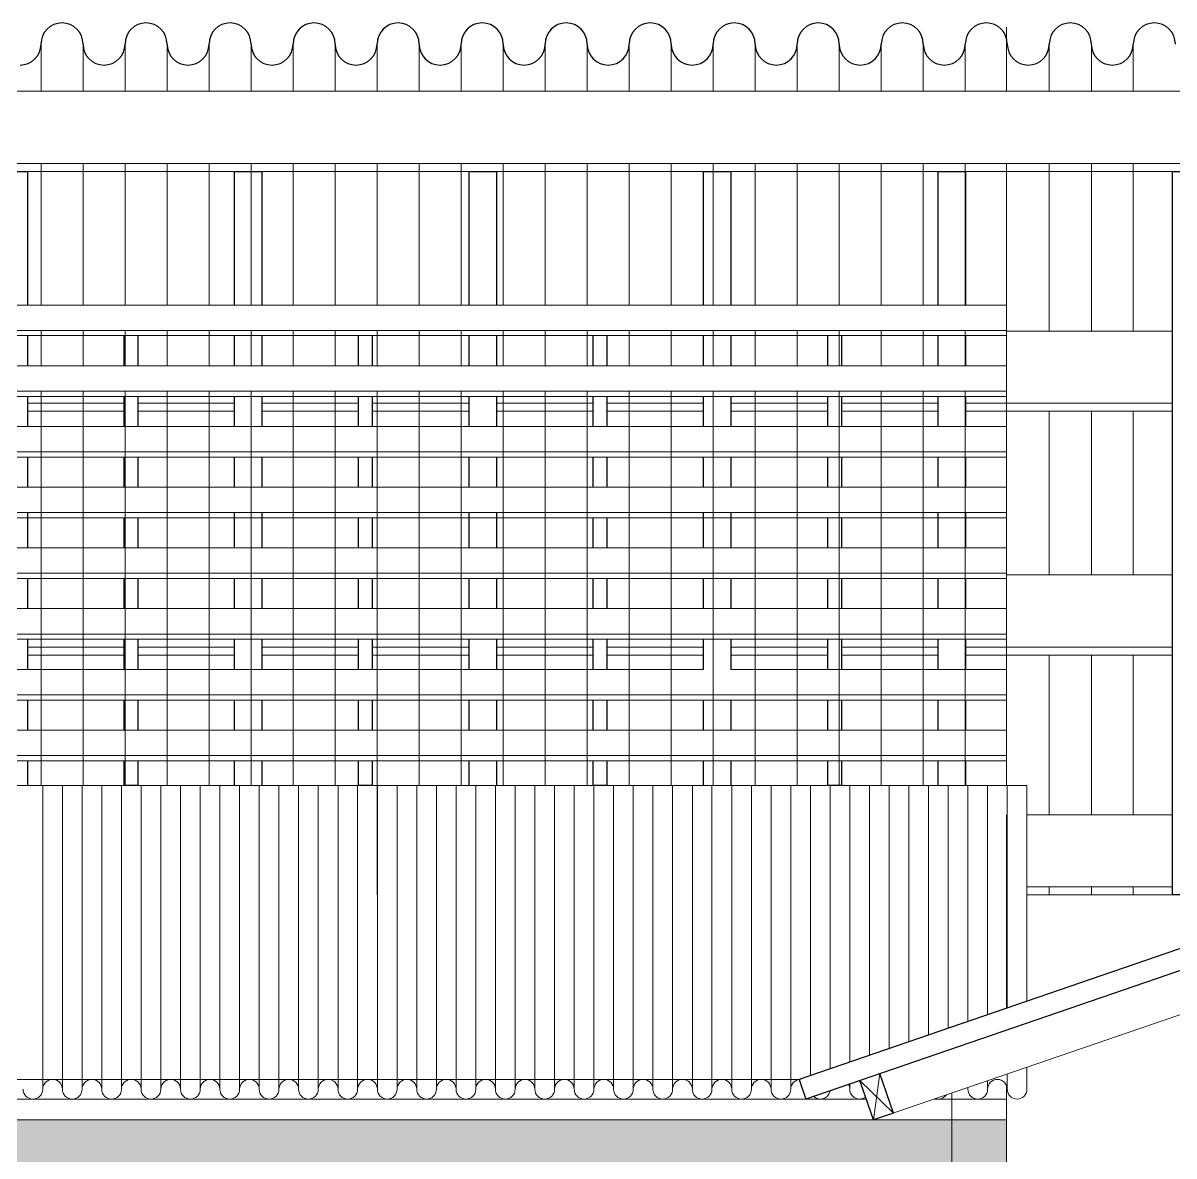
# Model space of a CAD drawing. Header units: millimetres. Extents: x 0 to 77.1, y -22.3 to 58.9.
# Drawn here: x 10.332 to 12.435, y -18.063 to -15.992 of the extents above; entities that cross this region are included whole.
import ezdxf

# ---------------------------------------------------------------- set-up
doc = ezdxf.new("R2010")
doc.units = ezdxf.units.MM
doc.layers.add('0 1 Sombreado', color=7, linetype='Continuous', lineweight=5, true_color=0xd6d6d6)
for name, color, linetype, lineweight in [('0.1normal', 7, 'Continuous', 15), ('01gorda', 7, 'Continuous', 30), ('01gris', 252, 'Continuous', 9)]:
    doc.layers.add(name, color=color, linetype=linetype, lineweight=lineweight)

msp = doc.modelspace()

# ---------------------------------------------------------------- hatches: boundary and pattern name
at = {"layer": '0 1 Sombreado', "true_color": 0xebebeb, "transparency": 33554605}
h = msp.add_hatch(color=7, dxfattribs=at)
h.dxf.hatch_style = 1
h.paths.add_polyline_path([(10.3146, -17.9971), (12.1289, -17.9971), (12.1289, -19.9814), (10.3146, -19.9814)])

# ---------------------------------------------------------------- linework, layer by layer
at = {"layer": '0.1normal'}
for p, q in [((12.1289, -16.1166), (12.1289, -15.9995)), ((12.7356, -16.1166), (5.0289, -16.1166)), ((12.6956, -16.2486), (5.0289, -16.2486)), ((12.1289, -17.3856), (12.1289, -16.2486)), ((12.7435, -16.2631), (5.0289, -16.2631)), ((12.1289, -16.5074), (5.8289, -16.5074)), ((12.1289, -16.5538), (5.8289, -16.5538)), ((12.1289, -16.5634), (5.8289, -16.5634)), ((12.4324, -16.555), (12.1289, -16.555)), ((12.1289, -16.6184), (5.8289, -16.6184)), ((12.1289, -16.6648), (5.8289, -16.6648)), ((12.1289, -16.6744), (5.8289, -16.6744)), ((10.5164, -16.687), (10.3396, -16.687)), ((10.7182, -16.687), (10.5414, -16.687)), ((10.9449, -16.687), (10.7682, -16.687)), ((11.1467, -16.687), (10.9699, -16.687)), ((11.3735, -16.687), (11.1967, -16.687)), ((11.5753, -16.687), (11.3985, -16.687)), ((11.8021, -16.687), (11.6253, -16.687)), ((12.0039, -16.687), (11.8271, -16.687)), ((12.4324, -16.687), (12.0539, -16.687)), ((10.5164, -16.7015), (10.3396, -16.7015)), ((10.7182, -16.7015), (10.5414, -16.7015)), ((10.9449, -16.7015), (10.7682, -16.7015)), ((11.1467, -16.7015), (10.9699, -16.7015)), ((11.3735, -16.7015), (11.1967, -16.7015)), ((11.5753, -16.7015), (11.3985, -16.7015)), ((11.8021, -16.7015), (11.6253, -16.7015)), ((12.0039, -16.7015), (11.8271, -16.7015)), ((12.4324, -16.7015), (12.0539, -16.7015)), ((12.1289, -16.7294), (5.8289, -16.7294)), ((12.1289, -16.7758), (5.8289, -16.7758)), ((12.1289, -16.7855), (5.8289, -16.7855)), ((12.1289, -16.8404), (5.8289, -16.8404)), ((12.1289, -16.8868), (5.8289, -16.8868)), ((12.1289, -16.8965), (5.8289, -16.8965)), ((12.1289, -16.9514), (5.8289, -16.9514)), ((12.1289, -16.9978), (5.8289, -16.9978)), ((12.1289, -17.0075), (5.8289, -17.0075)), ((12.4324, -17.0007), (12.1289, -17.0007)), ((12.1289, -17.0624), (5.8289, -17.0624)), ((12.1289, -17.1088), (5.8289, -17.1088)), ((12.1289, -17.1185), (5.8289, -17.1185)), ((10.5164, -17.1327), (10.3396, -17.1327)), ((10.7182, -17.1327), (10.5414, -17.1327)), ((10.9449, -17.1327), (10.7682, -17.1327)), ((11.1467, -17.1327), (10.9699, -17.1327)), ((11.3735, -17.1327), (11.1967, -17.1327)), ((11.5753, -17.1327), (11.3985, -17.1327)), ((11.8021, -17.1327), (11.6253, -17.1327)), ((12.0039, -17.1327), (11.8271, -17.1327)), ((12.4324, -17.1327), (12.0539, -17.1327)), ((10.5164, -17.1472), (10.3396, -17.1472)), ((10.7182, -17.1472), (10.5414, -17.1472)), ((10.9449, -17.1472), (10.7682, -17.1472)), ((11.1467, -17.1472), (10.9699, -17.1472)), ((11.3735, -17.1472), (11.1967, -17.1472)), ((11.5753, -17.1472), (11.3985, -17.1472)), ((11.8021, -17.1472), (11.6253, -17.1472)), ((12.0039, -17.1472), (11.8271, -17.1472)), ((12.4324, -17.1472), (12.0539, -17.1472)), ((11.5753, -17.1734), (5.8289, -17.1734)), ((12.1289, -17.1734), (11.6253, -17.1734)), ((12.1289, -17.2198), (5.8289, -17.2198)), ((12.1289, -17.2295), (5.8289, -17.2295)), ((12.1289, -17.2845), (5.8289, -17.2845)), ((12.1289, -17.3308), (5.8289, -17.3308)), ((12.1289, -17.3405), (5.8289, -17.3405)), ((12.1663, -17.3856), (5.7992, -17.3856)), ((10.3677, -17.3856), (10.3677, -17.9409)), ((10.4036, -17.3856), (10.4036, -17.9409)), ((10.4396, -17.3856), (10.4396, -17.9409)), ((10.4756, -17.3856), (10.4756, -17.9409)), ((10.4756, -17.3856), (10.4756, -17.9409)), ((10.5116, -17.3856), (10.5116, -17.9409)), ((10.5475, -17.3856), (10.5475, -17.9409)), ((10.5835, -17.3856), (10.5835, -17.9409)), ((10.6195, -17.3856), (10.6195, -17.9409)), ((10.6195, -17.3856), (10.6195, -17.9409)), ((10.6554, -17.3856), (10.6554, -17.9409)), ((10.6914, -17.3856), (10.6914, -17.9409)), ((10.7274, -17.3856), (10.7274, -17.9409)), ((10.7634, -17.3856), (10.7634, -17.9409)), ((10.7634, -17.3856), (10.7634, -17.9409)), ((10.7993, -17.3856), (10.7993, -17.9409)), ((10.8353, -17.3856), (10.8353, -17.9409)), ((10.8713, -17.3856), (10.8713, -17.9409)), ((10.9073, -17.3856), (10.9073, -17.9409)), ((10.9073, -17.3856), (10.9073, -17.9409)), ((10.9432, -17.3856), (10.9432, -17.9409)), ((10.9792, -17.3856), (10.9792, -17.9409)), ((11.0152, -17.3856), (11.0152, -17.9409)), ((11.0511, -17.3856), (11.0511, -17.9409)), ((11.0511, -17.3856), (11.0511, -17.9409)), ((11.0871, -17.3856), (11.0871, -17.9409)), ((11.1231, -17.3856), (11.1231, -17.9409)), ((11.1591, -17.3856), (11.1591, -17.9409)), ((11.195, -17.3856), (11.195, -17.9409)), ((11.195, -17.3856), (11.195, -17.9409)), ((11.231, -17.3856), (11.231, -17.9409)), ((11.267, -17.3856), (11.267, -17.9409)), ((11.3029, -17.3856), (11.3029, -17.9409)), ((11.3389, -17.3856), (11.3389, -17.9409)), ((11.3389, -17.3856), (11.3389, -17.9409)), ((11.3749, -17.3856), (11.3749, -17.9409)), ((11.4109, -17.3856), (11.4109, -17.9409)), ((11.4468, -17.3856), (11.4468, -17.9409)), ((11.4828, -17.3856), (11.4828, -17.9409)), ((11.4828, -17.3856), (11.4828, -17.9409)), ((11.5188, -17.3856), (11.5188, -17.9409)), ((11.5548, -17.3856), (11.5548, -17.9409)), ((11.5907, -17.3856), (11.5907, -17.9409)), ((11.6267, -17.3856), (11.6267, -17.9409)), ((11.6267, -17.3856), (11.6267, -17.9409)), ((11.6627, -17.3856), (11.6627, -17.9409)), ((11.6986, -17.3856), (11.6986, -17.9409)), ((11.7346, -17.3856), (11.7346, -17.9409)), ((11.7706, -17.3856), (11.7706, -17.9158)), ((11.7706, -17.3856), (11.7706, -17.9158)), ((11.7706, -17.3856), (11.7706, -17.9158)), ((11.8066, -17.3856), (11.8066, -17.9034)), ((11.8425, -17.3856), (11.8425, -17.8911)), ((11.8425, -17.3856), (11.8425, -17.8911)), ((11.8425, -17.3856), (11.8425, -17.8911)), ((11.8785, -17.3856), (11.8785, -17.8787)), ((11.8785, -17.3856), (11.8785, -17.8787)), ((11.9145, -17.3856), (11.9145, -17.8663)), ((11.9145, -17.3856), (11.9145, -17.8663)), ((11.9505, -17.3856), (11.9505, -17.854)), ((11.9864, -17.3856), (11.9864, -17.8416)), ((11.9864, -17.3856), (11.9864, -17.8416)), ((11.9864, -17.3856), (11.9864, -17.8416)), ((12.0224, -17.3856), (12.0224, -17.8292)), ((12.0584, -17.3856), (12.0584, -17.8169)), ((12.0943, -17.3856), (12.0943, -17.8045)), ((12.1303, -17.3856), (12.1303, -17.7921)), ((12.1663, -17.3856), (12.1663, -17.7797)), ((12.1289, -17.7926), (12.1289, -17.4391)), ((12.4324, -17.4391), (12.1663, -17.4391)), ((13.2211, -17.5379), (11.8856, -17.9971)), ((12.4324, -17.5711), (12.1663, -17.5711)), ((12.7311, -17.5855), (12.1663, -17.5855)), ((11.8977, -17.9123), (11.8856, -17.9971)), ((12.1303, -17.9129), (12.1303, -17.9409)), ((12.1663, -17.9006), (12.1663, -17.9409)), ((11.75, -17.9229), (5.7992, -17.9229)), ((11.8425, -17.9313), (11.8425, -17.9409)), ((11.8425, -17.9313), (11.8425, -17.9409)), ((11.8425, -17.9313), (11.8425, -17.9409)), ((11.9224, -17.9844), (11.8608, -17.925)), ((12.0584, -17.9377), (12.0584, -17.9409)), ((12.0943, -17.9253), (12.0943, -17.9409)), ((12.1289, -20.1088), (12.1289, -17.9338)), ((11.8725, -17.9589), (5.8171, -17.9589)), ((12.1289, -17.9589), (11.9968, -17.9589)), ((12.0289, -20.0987), (12.0289, -17.9478)), ((12.1289, -17.9971), (5.7272, -17.9971))]:
    msp.add_line(p, q, dxfattribs=at)
for centre, start, end in [((10.3856, -17.9409), 90, 180), ((10.3856, -17.9409), 0, 90), ((10.4576, -17.9409), 90, 180), ((10.4576, -17.9409), 0, 90), ((10.5295, -17.9409), 90, 180), ((10.5295, -17.9409), 0, 90), ((10.6015, -17.9409), 90, 180), ((10.6015, -17.9409), 0, 90), ((10.6734, -17.9409), 90, 180), ((10.6734, -17.9409), 0, 90), ((10.7454, -17.9409), 90, 180), ((10.7454, -17.9409), 0, 90), ((10.8173, -17.9409), 90, 180), ((10.8173, -17.9409), 0, 90), ((10.8893, -17.9409), 90, 180), ((10.8893, -17.9409), 0, 90), ((10.9612, -17.9409), 90, 180), ((10.9612, -17.9409), 0, 90), ((11.0332, -17.9409), 90, 180), ((11.0332, -17.9409), 0, 90), ((11.1051, -17.9409), 90, 180), ((11.1051, -17.9409), 0, 90), ((11.177, -17.9409), 90, 180), ((11.177, -17.9409), 0, 90), ((11.249, -17.9409), 90, 180), ((11.249, -17.9409), 0, 90), ((11.3209, -17.9409), 90, 180), ((11.3209, -17.9409), 0, 90), ((11.3929, -17.9409), 90, 180), ((11.3929, -17.9409), 0, 90), ((11.4648, -17.9409), 90, 180), ((11.4648, -17.9409), 0, 90), ((11.5368, -17.9409), 90, 180), ((11.5368, -17.9409), 0, 90), ((11.6087, -17.9409), 90, 180), ((11.6087, -17.9409), 0, 90), ((11.6807, -17.9409), 90, 180), ((11.6807, -17.9409), 0, 90), ((11.7526, -17.9409), 90, 180), ((11.8245, -17.9409), 0, 29.269), ((11.8245, -17.9409), 0, 29.269), ((12.0404, -17.9409), 0, 9.942), ((12.1123, -17.9409), 90, 180), ((12.1123, -17.9409), 0, 90), ((10.3497, -17.9409), 180, 270), ((10.3497, -17.9409), 180, 270), ((10.3497, -17.9409), 270, 0), ((10.4216, -17.9409), 180, 270), ((10.4216, -17.9409), 270, 0), ((10.4936, -17.9409), 180, 270), ((10.4936, -17.9409), 180, 270), ((10.4936, -17.9409), 270, 0), ((10.5655, -17.9409), 180, 270), ((10.5655, -17.9409), 270, 0), ((10.6375, -17.9409), 180, 270), ((10.6375, -17.9409), 180, 270), ((10.6375, -17.9409), 270, 0), ((10.7094, -17.9409), 180, 270), ((10.7094, -17.9409), 270, 0), ((10.7813, -17.9409), 180, 270), ((10.7813, -17.9409), 180, 270), ((10.7813, -17.9409), 270, 0), ((10.8533, -17.9409), 180, 270), ((10.8533, -17.9409), 270, 0), ((10.9252, -17.9409), 180, 270), ((10.9252, -17.9409), 180, 270), ((10.9252, -17.9409), 270, 0), ((10.9972, -17.9409), 180, 270), ((10.9972, -17.9409), 270, 0), ((11.0691, -17.9409), 180, 270), ((11.0691, -17.9409), 180, 270), ((11.0691, -17.9409), 270, 0), ((11.1411, -17.9409), 180, 270), ((11.1411, -17.9409), 270, 0), ((11.213, -17.9409), 180, 270), ((11.213, -17.9409), 180, 270), ((11.213, -17.9409), 270, 0), ((11.285, -17.9409), 180, 270), ((11.285, -17.9409), 270, 0), ((11.3569, -17.9409), 180, 270), ((11.3569, -17.9409), 180, 270), ((11.3569, -17.9409), 270, 0), ((11.4289, -17.9409), 180, 270), ((11.4289, -17.9409), 270, 0), ((11.5008, -17.9409), 180, 270), ((11.5008, -17.9409), 180, 270), ((11.5008, -17.9409), 270, 0), ((11.5727, -17.9409), 180, 270), ((11.5727, -17.9409), 270, 0), ((11.6447, -17.9409), 180, 270), ((11.6447, -17.9409), 180, 270), ((11.6447, -17.9409), 270, 0), ((11.7166, -17.9409), 180, 270), ((11.7166, -17.9409), 270, 0), ((11.7886, -17.9409), 227.1121, 270), ((11.7886, -17.9409), 227.1121, 270), ((11.7886, -17.9409), 227.1121, 270), ((11.7886, -17.9409), 270, 350.837), ((11.8605, -17.9409), 180, 270), ((11.8605, -17.9409), 180, 270), ((11.8605, -17.9409), 180, 270), ((11.8605, -17.9409), 270, 306.5546), ((11.8605, -17.9409), 270, 306.5546), ((12.0044, -17.9409), 252.8068, 270), ((12.0044, -17.9409), 252.8068, 270), ((12.0044, -17.9409), 252.8068, 270), ((12.0044, -17.9409), 270, 325.1423), ((12.0764, -17.9409), 180, 270), ((12.0764, -17.9409), 270, 0), ((12.1483, -17.9409), 180, 270), ((12.1483, -17.9409), 270, 0)]:
    msp.add_arc(centre, 0.018, start, end, dxfattribs=at)
at = {"layer": '01gorda'}
for p, q in [((13.3125, -17.3856), (11.75, -17.9229)), ((13.3249, -17.4216), (11.7624, -17.9589)), ((11.9224, -17.9844), (11.8977, -17.9123)), ((11.75, -17.9229), (11.7624, -17.9589)), ((11.8856, -17.9971), (11.8608, -17.925)), ((11.9224, -17.9844), (11.8856, -17.9971))]:
    msp.add_line(p, q, dxfattribs=at)
for points in [[(10.2896, -16.5074), (10.2896, -16.2631), (10.3396, -16.2631), (10.3396, -16.5074)], [(10.7182, -16.5074), (10.7182, -16.2631), (10.7682, -16.2631), (10.7682, -16.5074)], [(11.1467, -16.5074), (11.1467, -16.2631), (11.1967, -16.2631), (11.1967, -16.5074)], [(11.5753, -16.2631), (11.6253, -16.2631)], [(11.5753, -16.5074), (11.5753, -16.2631), (11.6253, -16.2631), (11.6253, -16.5074)], [(12.0039, -16.5074), (12.0039, -16.2631), (12.0539, -16.2631), (12.0539, -16.5074)], [(10.3396, -16.5634), (10.3396, -16.6184)], [(10.5164, -16.6184), (10.5164, -16.5634)], [(10.5414, -16.5634), (10.5414, -16.6184)], [(10.7182, -16.6184), (10.7182, -16.5634)], [(10.7682, -16.5634), (10.7682, -16.6184)], [(10.9449, -16.6184), (10.9449, -16.5634)], [(10.9699, -16.5634), (10.9699, -16.6184)], [(11.1467, -16.6184), (11.1467, -16.5634)], [(11.1967, -16.5634), (11.1967, -16.6184)], [(11.3735, -16.6184), (11.3735, -16.5634)], [(11.3985, -16.5634), (11.3985, -16.6184)], [(11.5753, -16.6184), (11.5753, -16.5634)], [(11.6253, -16.5634), (11.6253, -16.6184)], [(11.8021, -16.6184), (11.8021, -16.5634)], [(11.8271, -16.5634), (11.8271, -16.6184)], [(12.0039, -16.6184), (12.0039, -16.5634)], [(12.0539, -16.5634), (12.0539, -16.6184)], [(10.3396, -16.6744), (10.3396, -16.7294)], [(10.5164, -16.7294), (10.5164, -16.6744)], [(10.5414, -16.6744), (10.5414, -16.7294)], [(10.7182, -16.7294), (10.7182, -16.6744)], [(10.7682, -16.6744), (10.7682, -16.7294)], [(10.9449, -16.7294), (10.9449, -16.6744)], [(10.9699, -16.6744), (10.9699, -16.7294)], [(11.1467, -16.7294), (11.1467, -16.6744)], [(11.1967, -16.6744), (11.1967, -16.7294)], [(11.3735, -16.7294), (11.3735, -16.6744)], [(11.3985, -16.6744), (11.3985, -16.7294)], [(11.5753, -16.7294), (11.5753, -16.6744)], [(11.6253, -16.6744), (11.6253, -16.7294)], [(11.8021, -16.7294), (11.8021, -16.6744)], [(11.8271, -16.6744), (11.8271, -16.7294)], [(12.0039, -16.7294), (12.0039, -16.6744)], [(12.0539, -16.6744), (12.0539, -16.7294)], [(10.3396, -16.7855), (10.3396, -16.8404)], [(10.5164, -16.8404), (10.5164, -16.7855)], [(10.5414, -16.7855), (10.5414, -16.8404)], [(10.7182, -16.8404), (10.7182, -16.7855)], [(10.7682, -16.7855), (10.7682, -16.8404)], [(10.9449, -16.8404), (10.9449, -16.7855)], [(10.9699, -16.7855), (10.9699, -16.8404)], [(11.1467, -16.8404), (11.1467, -16.7855)], [(11.1967, -16.7855), (11.1967, -16.8404)], [(11.3735, -16.8404), (11.3735, -16.7855)], [(11.3985, -16.7855), (11.3985, -16.8404)], [(11.5753, -16.8404), (11.5753, -16.7855)], [(11.6253, -16.7855), (11.6253, -16.8404)], [(11.8021, -16.8404), (11.8021, -16.7855)], [(11.8271, -16.7855), (11.8271, -16.8404)], [(12.0039, -16.8404), (12.0039, -16.7855)], [(12.0539, -16.7855), (12.0539, -16.8404)], [(10.3396, -16.8868), (10.3396, -16.9514)], [(10.7182, -16.9514), (10.7182, -16.8868)], [(10.7682, -16.8868), (10.7682, -16.9514)], [(11.1467, -16.9514), (11.1467, -16.8868)], [(11.1967, -16.8868), (11.1967, -16.9514)], [(11.5753, -16.9514), (11.5753, -16.8868)], [(11.6253, -16.8868), (11.6253, -16.9514)], [(12.0039, -16.9514), (12.0039, -16.8868)], [(12.0539, -16.8868), (12.0539, -16.9514)], [(10.5164, -16.9514), (10.5164, -16.8965)], [(10.5414, -16.8965), (10.5414, -16.9514)], [(10.9449, -16.9514), (10.9449, -16.8965)], [(10.9699, -16.8965), (10.9699, -16.9514)], [(11.3735, -16.9514), (11.3735, -16.8965)], [(11.3985, -16.8965), (11.3985, -16.9514)], [(11.8021, -16.9514), (11.8021, -16.8965)], [(11.8271, -16.8965), (11.8271, -16.9514)], [(10.3396, -17.0075), (10.3396, -17.0624)], [(10.5164, -17.0624), (10.5164, -17.0075)], [(10.5414, -17.0075), (10.5414, -17.0624)], [(10.7182, -17.0624), (10.7182, -17.0075)], [(10.7682, -17.0075), (10.7682, -17.0624)], [(10.9449, -17.0624), (10.9449, -17.0075)], [(10.9699, -17.0075), (10.9699, -17.0624)], [(11.1467, -17.0624), (11.1467, -17.0075)], [(11.1967, -17.0075), (11.1967, -17.0624)], [(11.3735, -17.0624), (11.3735, -17.0075)], [(11.3985, -17.0075), (11.3985, -17.0624)], [(11.5753, -17.0624), (11.5753, -17.0075)], [(11.6253, -17.0075), (11.6253, -17.0624)], [(11.8021, -17.0624), (11.8021, -17.0075)], [(11.8271, -17.0075), (11.8271, -17.0624)], [(12.0039, -17.0624), (12.0039, -17.0075)], [(12.0539, -17.0075), (12.0539, -17.0624)], [(10.3396, -17.1185), (10.3396, -17.1734)], [(10.5164, -17.1734), (10.5164, -17.1185)], [(10.5414, -17.1185), (10.5414, -17.1734)], [(10.7182, -17.1734), (10.7182, -17.1185)], [(10.7682, -17.1185), (10.7682, -17.1734)], [(10.9449, -17.1734), (10.9449, -17.1185)], [(10.9699, -17.1185), (10.9699, -17.1734)], [(11.1467, -17.1734), (11.1467, -17.1185)], [(11.1967, -17.1185), (11.1967, -17.1734)], [(11.3735, -17.1734), (11.3735, -17.1185)], [(11.3985, -17.1185), (11.3985, -17.1734)], [(11.5753, -17.1734), (11.5753, -17.1185)], [(11.6253, -17.1185), (11.6253, -17.1734)], [(11.8021, -17.1734), (11.8021, -17.1185)], [(11.8271, -17.1185), (11.8271, -17.1734)], [(12.0039, -17.1734), (12.0039, -17.1185)], [(12.0539, -17.1185), (12.0539, -17.1734)], [(10.3396, -17.2295), (10.3396, -17.2845)], [(10.5164, -17.2845), (10.5164, -17.2295)], [(10.5414, -17.2295), (10.5414, -17.2845)], [(10.7182, -17.2845), (10.7182, -17.2295)], [(10.7682, -17.2295), (10.7682, -17.2845)], [(10.9449, -17.2845), (10.9449, -17.2295)], [(10.9699, -17.2295), (10.9699, -17.2845)], [(11.1467, -17.2845), (11.1467, -17.2295)], [(11.1967, -17.2295), (11.1967, -17.2845)], [(11.3735, -17.2845), (11.3735, -17.2295)], [(11.3985, -17.2295), (11.3985, -17.2845)], [(11.5753, -17.2845), (11.5753, -17.2295)], [(11.6253, -17.2295), (11.6253, -17.2845)], [(11.8021, -17.2845), (11.8021, -17.2295)], [(11.8271, -17.2295), (11.8271, -17.2845)], [(12.0039, -17.2845), (12.0039, -17.2295)], [(12.0539, -17.2295), (12.0539, -17.2845)], [(10.3396, -17.3405), (10.3396, -17.3856)], [(10.5414, -17.3405), (10.5414, -17.3856), (10.5164, -17.3856), (10.5164, -17.3405)], [(10.7182, -17.3856), (10.7182, -17.3405)], [(10.7682, -17.3405), (10.7682, -17.3856)], [(10.9699, -17.3405), (10.9699, -17.3856), (10.9449, -17.3856), (10.9449, -17.3405)], [(11.1467, -17.3856), (11.1467, -17.3405)], [(11.1967, -17.3405), (11.1967, -17.3856)], [(11.3985, -17.3405), (11.3985, -17.3856), (11.3735, -17.3856), (11.3735, -17.3405)], [(11.5753, -17.3856), (11.5753, -17.3405)], [(11.6253, -17.3405), (11.6253, -17.3856)], [(11.8271, -17.3405), (11.8271, -17.3856), (11.8021, -17.3856), (11.8021, -17.3405)], [(12.0039, -17.3856), (12.0039, -17.3405)], [(12.0539, -17.3405), (12.0539, -17.3856)]]:
    msp.add_lwpolyline(points, dxfattribs=at)
msp.add_lwpolyline([(12.4824, -17.5855), (12.4324, -17.5855), (12.4324, -16.2631), (12.4824, -16.2631)], close=True, dxfattribs=at)
for centre, start, end in [((10.4029, -16.0303), 90, 180), ((10.4029, -16.0303), 0, 90), ((10.5565, -16.0303), 90, 180), ((10.5565, -16.0303), 0, 90), ((10.71, -16.0303), 90, 180), ((10.71, -16.0303), 0, 90), ((10.8636, -16.0303), 90, 180), ((10.8636, -16.0303), 0, 90), ((11.0171, -16.0303), 90, 180), ((11.0171, -16.0303), 0, 90), ((11.1707, -16.0303), 90, 180), ((11.1707, -16.0303), 0, 90), ((11.3242, -16.0303), 90, 180), ((11.3242, -16.0303), 0, 90), ((11.4778, -16.0303), 90, 180), ((11.4778, -16.0303), 0, 90), ((11.6313, -16.0303), 90, 180), ((11.6313, -16.0303), 0, 90), ((11.7848, -16.0303), 90, 180), ((11.7848, -16.0303), 0, 90), ((11.9384, -16.0303), 90, 180), ((11.9384, -16.0303), 0, 90), ((12.0919, -16.0303), 90, 180), ((12.0919, -16.0303), 0, 90), ((12.2455, -16.0303), 90, 180), ((12.2455, -16.0303), 0, 90), ((12.399, -16.0303), 90, 180), ((12.399, -16.0303), 0, 90), ((10.3262, -16.0303), 270, 0), ((10.4797, -16.0303), 180, 270), ((10.4797, -16.0303), 270, 0), ((10.6333, -16.0303), 180, 270), ((10.6333, -16.0303), 270, 0), ((10.7868, -16.0303), 180, 270), ((10.7868, -16.0303), 270, 0), ((10.9403, -16.0303), 180, 270), ((10.9403, -16.0303), 270, 0), ((11.0939, -16.0303), 180, 270), ((11.0939, -16.0303), 270, 0), ((11.2474, -16.0303), 180, 270), ((11.2474, -16.0303), 270, 0), ((11.401, -16.0303), 180, 270), ((11.401, -16.0303), 270, 0), ((11.5545, -16.0303), 180, 270), ((11.5545, -16.0303), 270, 0), ((11.7081, -16.0303), 180, 270), ((11.7081, -16.0303), 270, 0), ((11.8616, -16.0303), 180, 270), ((11.8616, -16.0303), 270, 0), ((12.0152, -16.0303), 180, 270), ((12.0152, -16.0303), 270, 0), ((12.1687, -16.0303), 180, 270), ((12.1687, -16.0303), 270, 0), ((12.3222, -16.0303), 180, 270), ((12.3222, -16.0303), 270, 0)]:
    msp.add_arc(centre, 0.0384, start, end, dxfattribs=at)
at = {"layer": '01gris'}
for p, q in [((10.3646, -16.0303), (10.3646, -16.1166)), ((10.4413, -16.0303), (10.4413, -16.1166)), ((10.5181, -16.0303), (10.5181, -16.1166)), ((10.5949, -16.0303), (10.5949, -16.1166)), ((10.6716, -16.0303), (10.6716, -16.1166)), ((10.7484, -16.0303), (10.7484, -16.1166)), ((10.8252, -16.0303), (10.8252, -16.1166)), ((10.902, -16.0303), (10.902, -16.1166)), ((10.9787, -16.0303), (10.9787, -16.1166)), ((11.0555, -16.0303), (11.0555, -16.1166)), ((11.1323, -16.0303), (11.1323, -16.1166)), ((11.209, -16.0303), (11.209, -16.1166)), ((11.2858, -16.0303), (11.2858, -16.1166)), ((11.3626, -16.0303), (11.3626, -16.1166)), ((11.4394, -16.0303), (11.4394, -16.1166)), ((11.5161, -16.0303), (11.5161, -16.1166)), ((11.5929, -16.0303), (11.5929, -16.1166)), ((11.6697, -16.0303), (11.6697, -16.1166)), ((11.7465, -16.0303), (11.7465, -16.1166)), ((11.8232, -16.0303), (11.8232, -16.1166)), ((11.9, -16.0303), (11.9, -16.1166)), ((11.9768, -16.0303), (11.9768, -16.1166)), ((12.0535, -16.0303), (12.0535, -16.1166)), ((12.1289, -16.0303), (12.1289, -16.1166)), ((12.2071, -16.0303), (12.2071, -16.1166)), ((12.2839, -16.0303), (12.2839, -16.1166)), ((12.3606, -16.0303), (12.3606, -16.1166)), ((10.3646, -16.2486), (10.3646, -16.5074)), ((10.4413, -16.2486), (10.4413, -16.5074)), ((10.5181, -16.2486), (10.5181, -16.5074)), ((10.5949, -16.2486), (10.5949, -16.5074)), ((10.6716, -16.2486), (10.6716, -16.5074)), ((10.7484, -16.2486), (10.7484, -16.5074)), ((10.8252, -16.2486), (10.8252, -16.5074)), ((10.902, -16.2486), (10.902, -16.5074)), ((10.9787, -16.2486), (10.9787, -16.5074)), ((11.0555, -16.2486), (11.0555, -16.5074)), ((11.1323, -16.2486), (11.1323, -16.5074)), ((11.209, -16.2486), (11.209, -16.5074)), ((11.2858, -16.2486), (11.2858, -16.5074)), ((11.3626, -16.2486), (11.3626, -16.5074)), ((11.4394, -16.2486), (11.4394, -16.5074)), ((11.5161, -16.2486), (11.5161, -16.5074)), ((11.5929, -16.2486), (11.5929, -16.5074)), ((11.6697, -16.2486), (11.6697, -16.5074)), ((11.7465, -16.2486), (11.7465, -16.5074)), ((11.8232, -16.2486), (11.8232, -16.5074)), ((11.9, -16.2486), (11.9, -16.5074)), ((11.9768, -16.2486), (11.9768, -16.5074)), ((12.0535, -16.2486), (12.0535, -16.5074)), ((12.1289, -16.2486), (12.1289, -17.3856)), ((12.2071, -16.2486), (12.2071, -16.555)), ((12.2839, -16.2486), (12.2839, -16.555)), ((12.3606, -16.2486), (12.3606, -16.555)), ((10.3646, -16.5538), (10.3646, -16.6184)), ((10.4413, -16.5538), (10.4413, -16.6184)), ((10.5181, -16.5538), (10.5181, -16.6184)), ((10.5949, -16.5538), (10.5949, -16.6184)), ((10.6716, -16.5538), (10.6716, -16.6184)), ((10.7484, -16.5538), (10.7484, -16.6184)), ((10.8252, -16.5538), (10.8252, -16.6184)), ((10.902, -16.5538), (10.902, -16.6184)), ((10.9787, -16.5538), (10.9787, -16.6184)), ((11.0555, -16.5538), (11.0555, -16.6184)), ((11.1323, -16.5538), (11.1323, -16.6184)), ((11.209, -16.5538), (11.209, -16.6184)), ((11.2858, -16.5538), (11.2858, -16.6184)), ((11.3626, -16.5538), (11.3626, -16.6184)), ((11.4394, -16.5538), (11.4394, -16.6184)), ((11.5161, -16.5538), (11.5161, -16.6184)), ((11.5929, -16.5538), (11.5929, -16.6184)), ((11.6697, -16.5538), (11.6697, -16.6184)), ((11.7465, -16.5538), (11.7465, -16.6184)), ((11.8232, -16.5538), (11.8232, -16.6184)), ((11.9, -16.5538), (11.9, -16.6184)), ((11.9768, -16.5538), (11.9768, -16.6184)), ((12.0535, -16.5538), (12.0535, -16.6184)), ((10.3646, -16.6648), (10.3646, -17.3856)), ((10.4413, -16.6648), (10.4413, -17.3856)), ((10.5181, -16.6648), (10.5181, -17.3856)), ((10.5949, -16.6648), (10.5949, -17.3856)), ((10.6716, -16.6648), (10.6716, -17.3856)), ((10.7484, -16.6648), (10.7484, -17.3856)), ((10.8252, -16.6648), (10.8252, -17.3856)), ((10.902, -16.6648), (10.902, -17.3856)), ((10.9787, -16.6648), (10.9787, -17.5855)), ((11.0555, -16.6648), (11.0555, -17.3856)), ((11.1323, -16.6648), (11.1323, -17.3856)), ((11.209, -16.6648), (11.209, -17.3856)), ((11.2858, -16.6648), (11.2858, -17.3856)), ((11.3626, -16.6648), (11.3626, -17.3856)), ((11.4394, -16.6648), (11.4394, -17.3856)), ((11.5161, -16.6648), (11.5161, -17.3856)), ((11.5929, -16.6648), (11.5929, -17.3856)), ((11.6697, -16.6648), (11.6697, -17.3856)), ((11.7465, -16.6648), (11.7465, -17.3856)), ((11.8232, -16.6648), (11.8232, -17.3856)), ((11.9, -16.6648), (11.9, -17.3856)), ((11.9768, -16.6648), (11.9768, -17.3856)), ((12.0535, -16.6648), (12.0535, -17.3856)), ((12.2071, -16.7015), (12.2071, -17.0007)), ((12.2839, -16.7015), (12.2839, -17.0007)), ((12.3606, -16.7015), (12.3606, -17.0007)), ((12.2071, -17.1472), (12.2071, -17.4391)), ((12.2839, -17.1472), (12.2839, -17.4391)), ((12.3606, -17.1472), (12.3606, -17.4391)), ((12.2071, -17.5711), (12.2071, -17.5855)), ((12.2839, -17.5711), (12.2839, -17.5855)), ((12.3606, -17.5711), (12.3606, -17.5855))]:
    msp.add_line(p, q, dxfattribs=at)

doc.saveas('drawing.dxf')
